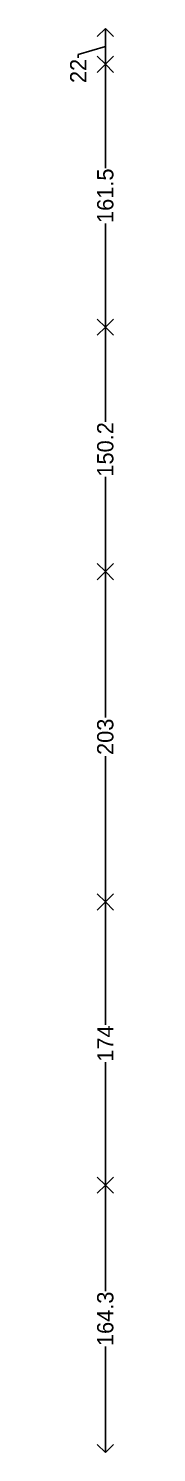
# Model space of a CAD drawing. Header units: metres. Extents: x -16 to 65907, y -5261 to 15511.
# Drawn here: x 32531 to 32562, y 14435 to 15310 of the extents above; entities that cross this region are included whole.
import ezdxf

# ---------------------------------------------------------------- set-up
doc = ezdxf.new("R2010")
doc.units = ezdxf.units.M
doc.header["$PDMODE"] = 67
doc.header["$PDSIZE"] = -5
doc.layers.get('0').update_dxf_attribs({"color": 6})
doc.layers.add('BC-DIMENSION', color=8, linetype='Continuous')
doc.styles.add('BC-1IN50-1', font='FreeSans.ttf', dxfattribs={"height": 10})
doc.dimstyles.new('BC-1IN50-1', dxfattribs={"dimtxt": 10, "dimasz": 10, "dimexe": 0.18, "dimexo": 0.0625, "dimgap": 1, "dimtad": 0, "dimdec": 1, "dimzin": 12, "dimdsep": 46, "dimtxsty": 'BC-1IN50-1', "dimblk": 'OPEN90', "dimcen": 0.09, "dimse1": 1, "dimse2": 1, "dimclrd": 8, "dimclre": 256, "dimclrt": 7, "dimadec": 0, "dimazin": 0, "dimtfac": 1, "dimtdec": 0, "dimtofl": 0, "dimtmove": 1, "dimatfit": 3, "dimfxl": 1, "dimtolj": 1, "dimtzin": 0, "dimlwd": -3, "dimarcsym": 0})

# ---------------------------------------------------------------- blocks, each defined once
blk = doc.blocks.new('_OPEN90')
at = {"color": 0, "linetype": 'ByBlock'}
for p, q in [((0, 0), (-1, 0)), ((-0.5, 0.5), (0, 0)), ((0, 0), (-0.5, -0.5))]:
    blk.add_line(p, q, dxfattribs=at)
blk = doc.blocks.new('*D1072')
at = {"layer": 'BC-DIMENSION', "color": 8, "linetype": 'Continuous', "lineweight": -3}
for p, q in [((32554.51, 14588.97), (32554.51, 14533.75)), ((32554.51, 14444.67), (32554.51, 14499.9))]:
    blk.add_line(p, q, dxfattribs=at)
at = {"layer": 'Defpoints', "color": 0}
for p in [(32554.51, 14598.97), (32561.93, 14598.97), (32561.93, 14434.67)]:
    blk.add_point(p, dxfattribs=at)
at = {"layer": 'BC-DIMENSION', "color": 8, "lineweight": -3, "xscale": 10, "yscale": 10, "zscale": 10}
for p, rotation in [((32554.51, 14598.97), 90), ((32554.51, 14434.67), 270)]:
    blk.add_blockref('_OPEN90', p, dxfattribs=dict(at, rotation=rotation))
at = {"layer": 'BC-DIMENSION', "color": 7, "insert": (32554.51, 14516.82), "char_height": 10, "attachment_point": 5, "rotation": 90, "style": 'BC-1IN50-1'}
blk.add_mtext('\\A1;164.3', dxfattribs=at)
blk = doc.blocks.new('*D1073')
at = {"layer": 'BC-DIMENSION', "color": 8, "linetype": 'Continuous', "lineweight": -3}
for p, q in [((32554.51, 14762.97), (32554.51, 14697.47)), ((32554.51, 14608.97), (32554.51, 14674.48))]:
    blk.add_line(p, q, dxfattribs=at)
at = {"layer": 'Defpoints', "color": 0}
for p in [(32554.51, 14772.97), (32561.93, 14772.97), (32561.93, 14598.97)]:
    blk.add_point(p, dxfattribs=at)
at = {"layer": 'BC-DIMENSION', "color": 8, "lineweight": -3, "xscale": 10, "yscale": 10, "zscale": 10}
for p, rotation in [((32554.51, 14772.97), 90), ((32554.51, 14598.97), 270)]:
    blk.add_blockref('_OPEN90', p, dxfattribs=dict(at, rotation=rotation))
at = {"layer": 'BC-DIMENSION', "color": 7, "insert": (32554.51, 14685.97), "char_height": 10, "attachment_point": 5, "rotation": 90, "style": 'BC-1IN50-1'}
blk.add_mtext('\\A1;174', dxfattribs=at)
blk = doc.blocks.new('*D1074')
at = {"layer": 'BC-DIMENSION', "color": 8, "linetype": 'Continuous', "lineweight": -3}
for p, q in [((32554.51, 14965.97), (32554.51, 14886.34)), ((32554.51, 14782.97), (32554.51, 14862.61))]:
    blk.add_line(p, q, dxfattribs=at)
at = {"layer": 'Defpoints', "color": 0}
for p in [(32554.51, 14975.97), (32561.93, 14975.97), (32561.93, 14772.97)]:
    blk.add_point(p, dxfattribs=at)
at = {"layer": 'BC-DIMENSION', "color": 8, "lineweight": -3, "xscale": 10, "yscale": 10, "zscale": 10}
for p, rotation in [((32554.51, 14975.97), 90), ((32554.51, 14772.97), 270)]:
    blk.add_blockref('_OPEN90', p, dxfattribs=dict(at, rotation=rotation))
at = {"layer": 'BC-DIMENSION', "color": 7, "insert": (32554.51, 14874.47), "char_height": 10, "attachment_point": 5, "rotation": 90, "style": 'BC-1IN50-1'}
blk.add_mtext('\\A1;203', dxfattribs=at)
blk = doc.blocks.new('*D1075')
at = {"layer": 'BC-DIMENSION', "color": 8, "linetype": 'Continuous', "lineweight": -3}
for p, q in [((32554.51, 15116.17), (32554.51, 15068.04)), ((32554.51, 14985.97), (32554.51, 15034.11))]:
    blk.add_line(p, q, dxfattribs=at)
at = {"layer": 'Defpoints', "color": 0}
for p in [(32554.51, 15126.17), (32561.93, 15126.17), (32561.93, 14975.97)]:
    blk.add_point(p, dxfattribs=at)
at = {"layer": 'BC-DIMENSION', "color": 8, "lineweight": -3, "xscale": 10, "yscale": 10, "zscale": 10}
for p, rotation in [((32554.51, 15126.17), 90), ((32554.51, 14975.97), 270)]:
    blk.add_blockref('_OPEN90', p, dxfattribs=dict(at, rotation=rotation))
at = {"layer": 'BC-DIMENSION', "color": 7, "insert": (32554.51, 15051.07), "char_height": 10, "attachment_point": 5, "rotation": 90, "style": 'BC-1IN50-1'}
blk.add_mtext('\\A1;150.2', dxfattribs=at)
blk = doc.blocks.new('*D1076')
at = {"layer": 'BC-DIMENSION', "color": 8, "linetype": 'Continuous', "lineweight": -3}
for p, q in [((32554.51, 15277.69), (32554.51, 15223.9)), ((32554.51, 15136.17), (32554.51, 15189.96))]:
    blk.add_line(p, q, dxfattribs=at)
at = {"layer": 'Defpoints', "color": 0}
for p in [(32554.51, 15287.69), (32561.93, 15287.69), (32561.93, 15126.17)]:
    blk.add_point(p, dxfattribs=at)
at = {"layer": 'BC-DIMENSION', "color": 8, "lineweight": -3, "xscale": 10, "yscale": 10, "zscale": 10}
for p, rotation in [((32554.51, 15287.69), 90), ((32554.51, 15126.17), 270)]:
    blk.add_blockref('_OPEN90', p, dxfattribs=dict(at, rotation=rotation))
at = {"layer": 'BC-DIMENSION', "color": 7, "insert": (32554.51, 15206.93), "char_height": 10, "attachment_point": 5, "rotation": 90, "style": 'BC-1IN50-1'}
blk.add_mtext('\\A1;161.5', dxfattribs=at)
blk = doc.blocks.new('*D1077')
at = {"layer": 'BC-DIMENSION', "color": 8, "linetype": 'Continuous', "lineweight": -3}
for p, q in [((32537.83, 15293.69), (32554.51, 15298.69)), ((32554.51, 15297.69), (32554.51, 15299.7)), ((32537.83, 15291.69), (32537.83, 15293.69))]:
    blk.add_line(p, q, dxfattribs=at)
at = {"layer": 'Defpoints', "color": 0}
for p in [(32554.51, 15309.7), (32561.93, 15309.7), (32561.93, 15287.69)]:
    blk.add_point(p, dxfattribs=at)
at = {"layer": 'BC-DIMENSION', "color": 8, "lineweight": -3, "xscale": 10, "yscale": 10, "zscale": 10}
for p, rotation in [((32554.51, 15309.7), 90), ((32554.51, 15287.69), 270)]:
    blk.add_blockref('_OPEN90', p, dxfattribs=dict(at, rotation=rotation))
at = {"layer": 'BC-DIMENSION', "color": 7, "insert": (32537.83, 15283.61), "char_height": 10, "attachment_point": 5, "rotation": 90, "style": 'BC-1IN50-1'}
blk.add_mtext('\\A1;22', dxfattribs=at)

msp = doc.modelspace()

# ---------------------------------------------------------------- dimensions: what is measured, and where the dimension line sits
at = {"layer": 'BC-DIMENSION', "linetype": 'Continuous'}
for base, p1, p2, picture, middle in [((32554.508, 15309.702), (32561.931, 15287.687), (32561.931, 15309.702), '*D1077', (32537.828, 15290.691)), ((32554.508, 15287.687), (32561.931, 15126.175), (32561.931, 15287.687), '*D1076', (32554.508, 15206.931)), ((32554.508, 15126.175), (32561.931, 14975.975), (32561.931, 15126.175), '*D1075', (32554.508, 15051.075)), ((32554.508, 14975.975), (32561.931, 14772.975), (32561.931, 14975.975), '*D1074', (32554.508, 14874.475)), ((32554.508, 14772.975), (32561.931, 14598.975), (32561.931, 14772.975), '*D1073', (32554.508, 14685.975))]:
    dim = msp.add_linear_dim(base=base, p1=p1, p2=p2, angle=90, dimstyle='BC-1IN50-1', dxfattribs=at)
    dim.commit()
    dim.dimension.update_dxf_attribs({"geometry": picture, "text_midpoint": middle})
dim = msp.add_linear_dim(base=(32554.508, 14598.975), p1=(32561.931, 14434.675), p2=(32561.931, 14598.975), angle=90, dimstyle='BC-1IN50-1', override={"dimlfac": 1}, dxfattribs=at)
dim.commit()
dim.dimension.update_dxf_attribs({"geometry": '*D1072', "text_midpoint": (32554.508, 14516.825)})

doc.saveas('drawing.dxf')
